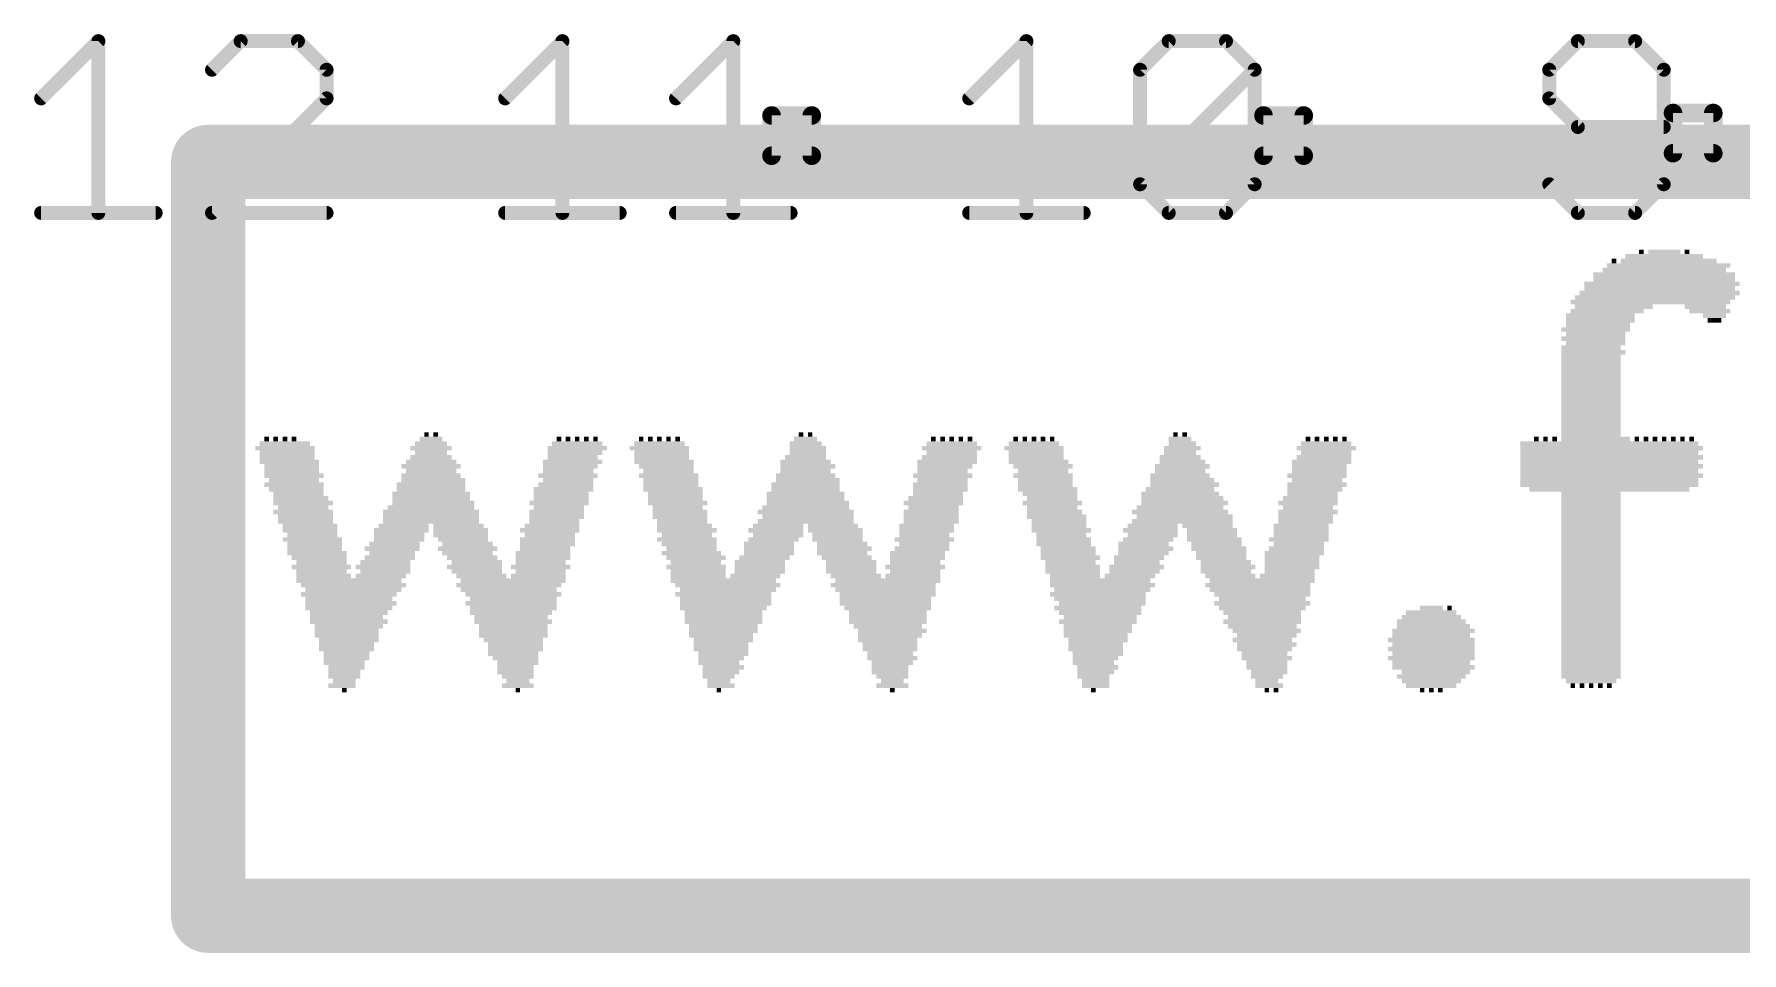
# Model space of a CAD drawing. Extents: x 48.1 to 117, y 21.4 to 75.1.
# Drawn here: x 80.33 to 89.67, y 56.31 to 61.34 of the extents above; entities that cross this region are included whole.
import ezdxf

# ---------------------------------------------------------------- set-up
doc = ezdxf.new("R2010")
doc.units = 0
doc.layers.add('25', color=253, linetype='CONTINUOUS')
doc.layers.add('26', color=253, linetype='CONTINUOUS')

# ---------------------------------------------------------------- blocks, each defined once
blk = doc.blocks.new('RECT')
blk.add_solid([(-0.5, -0.5), (0.5, -0.5), (-0.5, 0.5), (0.5, 0.5)])

msp = doc.modelspace()

# ---------------------------------------------------------------- linework, layer by layer
at = {"layer": '25'}
for points, const_width in [([(80.3656, 60.9902), (80.6791, 61.3037)], 0.0762), ([(80.6791, 61.3037), (80.6791, 60.3631)], 0.0762), ([(81.4579, 61.3037), (81.3011, 61.1469)], 0.0762), ([(81.7714, 61.3037), (81.4579, 61.3037)], 0.0762), ([(81.9282, 61.1469), (81.7714, 61.3037)], 0.0762), ([(82.9056, 60.9902), (83.2191, 61.3037)], 0.0762), ([(83.2191, 61.3037), (83.2191, 60.3631)], 0.0762), ([(83.8411, 60.9902), (84.1547, 61.3037)], 0.0762), ([(84.1547, 61.3037), (84.1547, 60.3631)], 0.0762), ([(85.4456, 60.9902), (85.7591, 61.3037)], 0.0762), ([(85.7591, 61.3037), (85.7591, 60.3631)], 0.0762), ([(86.3811, 61.1469), (86.5379, 61.3037)], 0.0762), ([(86.5379, 61.3037), (86.8514, 61.3037)], 0.0762), ([(86.8514, 61.3037), (87.0082, 61.1469)], 0.0762), ([(88.7774, 61.3037), (88.6206, 61.1469)], 0.0762), ([(89.0909, 61.3037), (88.7774, 61.3037)], 0.0762), ([(89.2477, 61.1469), (89.0909, 61.3037)], 0.0762), ([(81.9282, 60.9902), (81.9282, 61.1469)], 0.0762), ([(86.3811, 60.5199), (86.3811, 61.1469)], 0.0762), ([(86.3811, 60.5199), (87.0082, 61.1469)], 0.0762), ([(87.0082, 61.1469), (87.0082, 60.5199)], 0.0762), ([(88.6206, 61.1469), (88.6206, 60.9902)], 0.0762), ([(89.2477, 60.5199), (89.2477, 61.1469)], 0.0762), ([(81.3011, 60.3631), (81.9282, 60.9902)], 0.0762), ([(84.3637, 60.6762), (84.3637, 60.8965)], 0.1016), ([(84.3637, 60.8965), (84.584, 60.8965)], 0.1016), ([(84.584, 60.8965), (84.584, 60.6762)], 0.1016), ([(87.0566, 60.6762), (87.0566, 60.8965)], 0.1016), ([(87.0566, 60.8965), (87.2769, 60.8965)], 0.1016), ([(87.2769, 60.8965), (87.2769, 60.6762)], 0.1016), ([(88.6206, 60.9902), (88.7774, 60.8334)], 0.0762), ([(89.2983, 60.6899), (89.2983, 60.9102)], 0.1016), ([(89.2983, 60.9102), (89.5187, 60.9102)], 0.1016), ([(89.5187, 60.9102), (89.5187, 60.6899)], 0.1016), ([(88.7774, 60.8334), (89.2477, 60.8334)], 0.0762), ([(84.584, 60.6762), (84.3637, 60.6762)], 0.1016), ([(87.2769, 60.6762), (87.0566, 60.6762)], 0.1016), ([(89.5187, 60.6899), (89.2983, 60.6899)], 0.1016), ([(86.5379, 60.3631), (86.3811, 60.5199)], 0.0762), ([(87.0082, 60.5199), (86.8514, 60.3631)], 0.0762), ([(88.6206, 60.5199), (88.7774, 60.3631)], 0.0762), ([(89.0909, 60.3631), (89.2477, 60.5199)], 0.0762), ([(80.3656, 60.3631), (80.9927, 60.3631)], 0.0762), ([(81.9282, 60.3631), (81.3011, 60.3631)], 0.0762), ([(82.9056, 60.3631), (83.5327, 60.3631)], 0.0762), ([(83.8411, 60.3631), (84.4682, 60.3631)], 0.0762), ([(85.4456, 60.3631), (86.0727, 60.3631)], 0.0762), ([(86.8514, 60.3631), (86.5379, 60.3631)], 0.0762), ([(88.7774, 60.3631), (89.0909, 60.3631)], 0.0762)]:
    msp.add_lwpolyline(points, dxfattribs=dict(at, const_width=const_width))
for points, const_width in [([(80.6982, 61.3037, 1), (80.6601, 61.3037)], 0.0381), ([(80.6926, 61.2902, 1), (80.6657, 61.3172)], 0.0381), ([(81.4579, 61.3228, 1), (81.4579, 61.2847)], 0.0381), ([(81.4714, 61.2902, 1), (81.4444, 61.3172)], 0.0381), ([(81.7849, 61.3172, 1), (81.7579, 61.2902)], 0.0381), ([(81.7714, 61.2847, 1), (81.7714, 61.3228)], 0.0381), ([(83.2382, 61.3037, 1), (83.2001, 61.3037)], 0.0381), ([(83.2326, 61.2902, 1), (83.2057, 61.3172)], 0.0381), ([(84.1737, 61.3037, 1), (84.1356, 61.3037)], 0.0381), ([(84.1681, 61.2902, 1), (84.1412, 61.3172)], 0.0381), ([(85.7782, 61.3037, 1), (85.7401, 61.3037)], 0.0381), ([(85.7726, 61.2902, 1), (85.7457, 61.3172)], 0.0381), ([(86.5379, 61.3228, 1), (86.5379, 61.2847)], 0.0381), ([(86.5514, 61.2902, 1), (86.5244, 61.3172)], 0.0381), ([(86.8649, 61.3172, 1), (86.8379, 61.2902)], 0.0381), ([(86.8514, 61.2847, 1), (86.8514, 61.3228)], 0.0381), ([(88.7774, 61.3228, 1), (88.7774, 61.2847)], 0.0381), ([(88.7908, 61.2902, 1), (88.7639, 61.3172)], 0.0381), ([(89.1044, 61.3172, 1), (89.0774, 61.2902)], 0.0381), ([(89.0909, 61.2847, 1), (89.0909, 61.3228)], 0.0381), ([(81.2876, 61.1604, 1), (81.3146, 61.1335)], 0.0381), ([(81.9472, 61.1469, 1), (81.9091, 61.1469)], 0.0381), ([(81.9147, 61.1335, 1), (81.9417, 61.1604)], 0.0381), ([(86.3676, 61.1604, 1), (86.3946, 61.1335)], 0.0381), ([(86.4002, 61.1469, 1), (86.3621, 61.1469)], 0.0381), ([(87.0272, 61.1469, 1), (86.9891, 61.1469)], 0.0381), ([(87.0217, 61.1335, 1), (86.9947, 61.1604)], 0.0381), ([(86.9947, 61.1335, 1), (87.0217, 61.1604)], 0.0381), ([(88.6071, 61.1604, 1), (88.6341, 61.1335)], 0.0381), ([(88.6397, 61.1469, 1), (88.6016, 61.1469)], 0.0381), ([(89.2667, 61.1469, 1), (89.2286, 61.1469)], 0.0381), ([(89.2342, 61.1335, 1), (89.2611, 61.1604)], 0.0381), ([(80.3521, 61.0036, 1), (80.3791, 60.9767)], 0.0381), ([(81.9091, 60.9902, 1), (81.9472, 60.9902)], 0.0381), ([(81.9417, 60.9767, 1), (81.9147, 61.0036)], 0.0381), ([(82.8921, 61.0036, 1), (82.9191, 60.9767)], 0.0381), ([(83.8276, 61.0036, 1), (83.8546, 60.9767)], 0.0381), ([(84.3891, 60.8965, 1), (84.3383, 60.8965)], 0.0508), ([(84.3637, 60.9219, 1), (84.3637, 60.8711)], 0.0508), ([(84.6094, 60.8965, 1), (84.5586, 60.8965)], 0.0508), ([(84.584, 60.8711, 1), (84.584, 60.9219)], 0.0508), ([(85.4321, 61.0036, 1), (85.4591, 60.9767)], 0.0381), ([(87.082, 60.8965, 1), (87.0312, 60.8965)], 0.0508), ([(87.0566, 60.9219, 1), (87.0566, 60.8711)], 0.0508), ([(87.3023, 60.8965, 1), (87.2515, 60.8965)], 0.0508), ([(87.2769, 60.8711, 1), (87.2769, 60.9219)], 0.0508), ([(88.6341, 61.0036, 1), (88.6071, 60.9767)], 0.0381), ([(88.6016, 60.9902, 1), (88.6397, 60.9902)], 0.0381), ([(89.3237, 60.9102, 1), (89.2729, 60.9102)], 0.0508), ([(89.2983, 60.9356, 1), (89.2983, 60.8848)], 0.0508), ([(89.5441, 60.9102, 1), (89.4933, 60.9102)], 0.0508), ([(89.5187, 60.8848, 1), (89.5187, 60.9356)], 0.0508), ([(88.7774, 60.8525, 1), (88.7774, 60.8144)], 0.0381), ([(88.7639, 60.8199, 1), (88.7908, 60.8469)], 0.0381), ([(89.2477, 60.8144, 1), (89.2477, 60.8525)], 0.0381), ([(84.3637, 60.7016, 1), (84.3637, 60.6508)], 0.0508), ([(84.3383, 60.6762, 1), (84.3891, 60.6762)], 0.0508), ([(84.5586, 60.6762, 1), (84.6094, 60.6762)], 0.0508), ([(84.584, 60.6508, 1), (84.584, 60.7016)], 0.0508), ([(87.0566, 60.7016, 1), (87.0566, 60.6508)], 0.0508), ([(87.0312, 60.6762, 1), (87.082, 60.6762)], 0.0508), ([(87.2515, 60.6762, 1), (87.3023, 60.6762)], 0.0508), ([(87.2769, 60.6508, 1), (87.2769, 60.7016)], 0.0508), ([(89.2983, 60.7153, 1), (89.2983, 60.6645)], 0.0508), ([(89.2729, 60.6899, 1), (89.3237, 60.6899)], 0.0508), ([(89.4933, 60.6899, 1), (89.5441, 60.6899)], 0.0508), ([(89.5187, 60.6645, 1), (89.5187, 60.7153)], 0.0508), ([(86.3946, 60.5333, 1), (86.3676, 60.5064)], 0.0381), ([(86.3676, 60.5333, 1), (86.3946, 60.5064)], 0.0381), ([(86.3621, 60.5199, 1), (86.4002, 60.5199)], 0.0381), ([(86.9891, 60.5199, 1), (87.0272, 60.5199)], 0.0381), ([(87.0217, 60.5064, 1), (86.9947, 60.5333)], 0.0381), ([(88.6341, 60.5333, 1), (88.6071, 60.5064)], 0.0381), ([(89.2286, 60.5199, 1), (89.2667, 60.5199)], 0.0381), ([(89.2611, 60.5064, 1), (89.2342, 60.5333)], 0.0381), ([(80.3656, 60.3822, 1), (80.3656, 60.3441)], 0.0381), ([(80.9927, 60.3441, 1), (80.9927, 60.3822)], 0.0381), ([(81.3011, 60.3822, 1), (81.3011, 60.3441)], 0.0381), ([(81.2876, 60.3766, 1), (81.3146, 60.3496)], 0.0381), ([(81.9282, 60.3441, 1), (81.9282, 60.3822)], 0.0381), ([(82.9056, 60.3822, 1), (82.9056, 60.3441)], 0.0381), ([(83.5327, 60.3441, 1), (83.5327, 60.3822)], 0.0381), ([(83.8411, 60.3822, 1), (83.8411, 60.3441)], 0.0381), ([(84.4682, 60.3441, 1), (84.4682, 60.3822)], 0.0381), ([(85.4456, 60.3822, 1), (85.4456, 60.3441)], 0.0381), ([(86.0727, 60.3441, 1), (86.0727, 60.3822)], 0.0381), ([(86.5379, 60.3822, 1), (86.5379, 60.3441)], 0.0381), ([(86.5244, 60.3496, 1), (86.5514, 60.3766)], 0.0381), ([(86.8379, 60.3766, 1), (86.8649, 60.3496)], 0.0381), ([(86.8514, 60.3441, 1), (86.8514, 60.3822)], 0.0381), ([(88.7774, 60.3822, 1), (88.7774, 60.3441)], 0.0381), ([(88.7639, 60.3496, 1), (88.7908, 60.3766)], 0.0381), ([(89.0774, 60.3766, 1), (89.1044, 60.3496)], 0.0381), ([(89.0909, 60.3441, 1), (89.0909, 60.3822)], 0.0381), ([(80.6601, 60.3631, 1), (80.6982, 60.3631)], 0.0381), ([(83.2001, 60.3631, 1), (83.2382, 60.3631)], 0.0381), ([(84.1356, 60.3631, 1), (84.1737, 60.3631)], 0.0381), ([(85.7401, 60.3631, 1), (85.7782, 60.3631)], 0.0381)]:
    msp.add_lwpolyline(points, format="xyb", dxfattribs=dict(at, const_width=const_width))
at = {"layer": '26', "const_width": 0.4064}
for points in [[(81.28, 60.6425), (81.28, 56.515)], [(99.06, 60.6425), (81.28, 60.6425)], [(81.28, 56.515), (99.06, 56.515)]]:
    msp.add_lwpolyline(points, dxfattribs=at)
at = {"layer": '26', "const_width": 0.2032}
for points in [[(81.3816, 60.6425, 1), (81.1784, 60.6425)], [(81.28, 60.7441, 1), (81.28, 60.5409)], [(81.28, 56.6166, 1), (81.28, 56.4134)], [(81.1784, 56.515, 1), (81.3816, 56.515)]]:
    msp.add_lwpolyline(points, format="xyb", dxfattribs=at)

# ---------------------------------------------------------------- block references
at = {"layer": '25', "yscale": 0.025}
for p, xscale in [((88.975, 60.1), 0.025), ((89.275, 60.1), 0.525), ((89.25, 60.125), 0.425), ((89.125, 60.15), 0.025), ((89.25, 60.15), 0.175), ((89.375, 60.15), 0.025), ((89.25, 60.025), 0.775), ((89.25, 60), 0.775), ((89.25, 60.05), 0.675), ((89.275, 60.075), 0.675), ((89.225, 59.925), 0.875), ((89.2375, 59.975), 0.85), ((89.225, 59.95), 0.825), ((89.175, 59.875), 0.875), ((88.9375, 59.825), 0.4), ((89.2, 59.9), 0.875), ((88.975, 59.85), 0.425), ((89.475, 59.85), 0.225), ((89.5, 59.825), 0.225), ((88.875, 59.725), 0.375), ((88.9, 59.8), 0.375), ((88.9, 59.775), 0.375), ((88.8875, 59.75), 0.35), ((89.525, 59.8), 0.125), ((89.525, 59.775), 0.075), ((88.8625, 59.675), 0.35), ((88.85, 59.625), 0.325), ((88.875, 59.7), 0.325), ((88.875, 59.65), 0.325), ((88.8625, 59.6), 0.35), ((88.85, 59.575), 0.325), ((88.85, 59.55), 0.325), ((88.85, 59.525), 0.325), ((88.85, 59.5), 0.325), ((88.85, 59.475), 0.325), ((88.85, 59.45), 0.325), ((88.85, 59.425), 0.325), ((88.85, 59.4), 0.325), ((88.85, 59.375), 0.325), ((88.85, 59.35), 0.325), ((88.85, 59.325), 0.325), ((88.85, 59.3), 0.325), ((88.85, 59.275), 0.325), ((88.85, 59.25), 0.325), ((88.85, 59.225), 0.325), ((88.85, 59.2), 0.325), ((88.85, 59.175), 0.325), ((81.7, 59.075), 0.325), ((81.7, 59.1), 0.275), ((81.6, 59.125), 0.025), ((81.65, 59.125), 0.025), ((81.7, 59.125), 0.025), ((81.75, 59.125), 0.025), ((82.5, 59.075), 0.225), ((82.5, 59.1), 0.175), ((82.5, 59.125), 0.125), ((82.475, 59.15), 0.025), ((82.525, 59.15), 0.025), ((83.3, 59.075), 0.325), ((83.3, 59.1), 0.275), ((83.2, 59.125), 0.025), ((83.25, 59.125), 0.025), ((83.3, 59.125), 0.025), ((83.35, 59.125), 0.025), ((83.4, 59.125), 0.025), ((83.75, 59.075), 0.325), ((83.75, 59.1), 0.275), ((83.65, 59.125), 0.025), ((83.7, 59.125), 0.025), ((83.75, 59.125), 0.025), ((83.8, 59.125), 0.025), ((83.85, 59.125), 0.025), ((84.55, 59.1), 0.175), ((84.5625, 59.075), 0.2), ((84.55, 59.125), 0.125), ((84.525, 59.15), 0.025), ((84.575, 59.15), 0.025), ((85.35, 59.075), 0.325), ((85.35, 59.1), 0.275), ((85.25, 59.125), 0.025), ((85.3, 59.125), 0.025), ((85.35, 59.125), 0.025), ((85.4, 59.125), 0.025), ((85.45, 59.125), 0.025), ((85.8, 59.075), 0.325), ((85.8, 59.1), 0.275), ((85.7, 59.125), 0.025), ((85.75, 59.125), 0.025), ((85.8, 59.125), 0.025), ((85.85, 59.125), 0.025), ((85.9, 59.125), 0.025), ((86.6125, 59.075), 0.2), ((86.6, 59.125), 0.125), ((86.6125, 59.1), 0.15), ((86.575, 59.15), 0.025), ((86.625, 59.15), 0.025), ((87.4, 59.075), 0.325), ((87.4, 59.1), 0.275), ((87.3, 59.125), 0.025), ((87.35, 59.125), 0.025), ((87.4, 59.125), 0.025), ((87.45, 59.125), 0.025), ((87.5, 59.125), 0.025), ((88.95, 59.1), 0.975), ((88.55, 59.125), 0.025), ((88.6, 59.125), 0.025), ((88.65, 59.125), 0.025), ((88.85, 59.15), 0.325), ((88.875, 59.125), 0.375), ((89.1, 59.125), 0.025), ((89.15, 59.125), 0.025), ((89.2, 59.125), 0.025), ((89.25, 59.125), 0.025), ((89.3, 59.125), 0.025), ((89.35, 59.125), 0.025), ((89.4, 59.125), 0.025), ((81.7125, 59.05), 0.3), ((81.7125, 59.025), 0.3), ((81.725, 59), 0.325), ((81.7375, 58.975), 0.3), ((82.5, 58.975), 0.325), ((82.5, 59), 0.275), ((82.5, 59.025), 0.225), ((82.5, 59.05), 0.175), ((83.275, 59), 0.325), ((83.2625, 58.975), 0.3), ((83.2875, 59.05), 0.3), ((83.275, 59.025), 0.275), ((83.7625, 59.05), 0.3), ((83.7625, 59.025), 0.3), ((83.775, 59), 0.325), ((83.7875, 58.975), 0.3), ((84.55, 59), 0.275), ((84.5625, 58.975), 0.3), ((84.55, 59.025), 0.225), ((84.5625, 59.05), 0.2), ((85.325, 59), 0.325), ((85.3125, 58.975), 0.3), ((85.3375, 59.025), 0.3), ((85.35, 59.05), 0.275), ((85.8125, 59.05), 0.3), ((85.8125, 59.025), 0.3), ((85.825, 59), 0.325), ((85.85, 58.975), 0.325), ((86.6125, 58.975), 0.3), ((86.6, 59.025), 0.225), ((86.6125, 59), 0.25), ((86.6, 59.05), 0.175), ((87.375, 59), 0.325), ((87.3625, 58.975), 0.3), ((87.3875, 59.025), 0.3), ((87.4, 59.05), 0.275), ((88.95, 59.05), 0.975), ((88.95, 59), 0.975), ((81.7375, 58.95), 0.3), ((81.75, 58.925), 0.325), ((81.75, 58.9), 0.275), ((82.5, 58.925), 0.325), ((82.5125, 58.9), 0.35), ((82.5, 58.95), 0.275), ((83.25, 58.925), 0.325), ((83.25, 58.95), 0.275), ((83.25, 58.9), 0.275), ((83.8, 58.925), 0.325), ((83.8, 58.95), 0.275), ((83.8125, 58.9), 0.3), ((84.55, 58.925), 0.325), ((84.5625, 58.9), 0.35), ((84.55, 58.95), 0.275), ((85.3, 58.925), 0.325), ((85.3, 58.95), 0.275), ((85.3, 58.9), 0.275), ((85.85, 58.925), 0.325), ((85.85, 58.95), 0.275), ((85.8625, 58.9), 0.3), ((86.6, 58.925), 0.325), ((86.6125, 58.9), 0.35), ((86.6, 58.95), 0.275), ((87.35, 58.925), 0.325), ((87.3625, 58.95), 0.3), ((87.35, 58.9), 0.275), ((88.95, 58.95), 0.975), ((88.95, 58.9), 0.975), ((81.75, 58.875), 0.325), ((81.7625, 58.85), 0.3), ((81.775, 58.825), 0.275), ((81.7875, 58.8), 0.3), ((82.5, 58.825), 0.425), ((82.5, 58.8), 0.425), ((82.5, 58.875), 0.375), ((82.5, 58.85), 0.375), ((83.225, 58.85), 0.325), ((83.2125, 58.825), 0.3), ((83.2125, 58.8), 0.3), ((83.2375, 58.875), 0.3), ((83.8125, 58.875), 0.3), ((83.825, 58.85), 0.325), ((83.8375, 58.825), 0.3), ((83.8375, 58.8), 0.3), ((84.55, 58.825), 0.425), ((84.55, 58.8), 0.425), ((84.55, 58.875), 0.375), ((84.55, 58.85), 0.375), ((85.2625, 58.8), 0.3), ((85.2875, 58.875), 0.3), ((85.2875, 58.85), 0.3), ((85.275, 58.825), 0.275), ((85.8625, 58.875), 0.3), ((85.875, 58.85), 0.325), ((85.8875, 58.825), 0.3), ((85.9, 58.8), 0.275), ((86.6, 58.825), 0.425), ((86.6125, 58.8), 0.45), ((86.6, 58.85), 0.375), ((86.625, 58.875), 0.375), ((87.3125, 58.8), 0.3), ((87.35, 58.875), 0.325), ((87.3375, 58.85), 0.3), ((87.325, 58.825), 0.275), ((88.95, 58.875), 0.975), ((88.95, 58.85), 0.875), ((88.85, 58.825), 0.325), ((88.85, 58.8), 0.325), ((81.8, 58.775), 0.325), ((81.8, 58.725), 0.325), ((81.8, 58.75), 0.275), ((81.8125, 58.7), 0.3), ((82.5, 58.725), 0.525), ((82.5, 58.7), 0.525), ((82.5, 58.75), 0.475), ((82.5125, 58.775), 0.45), ((83.2, 58.775), 0.325), ((83.1875, 58.725), 0.3), ((83.1875, 58.7), 0.3), ((83.2, 58.75), 0.275), ((83.85, 58.775), 0.325), ((83.85, 58.75), 0.275), ((83.8625, 58.725), 0.3), ((83.8625, 58.7), 0.3), ((84.55, 58.725), 0.525), ((84.55, 58.75), 0.475), ((84.5625, 58.7), 0.5), ((84.5625, 58.775), 0.45), ((85.25, 58.775), 0.325), ((85.2375, 58.725), 0.3), ((85.2375, 58.7), 0.3), ((85.25, 58.75), 0.275), ((85.9, 58.775), 0.325), ((85.9, 58.75), 0.275), ((85.9125, 58.725), 0.3), ((85.925, 58.7), 0.325), ((86.6, 58.725), 0.525), ((86.6, 58.75), 0.475), ((86.625, 58.7), 0.525), ((86.625, 58.775), 0.475), ((87.3, 58.775), 0.325), ((87.3, 58.725), 0.325), ((87.2875, 58.7), 0.3), ((87.3, 58.75), 0.275), ((88.85, 58.775), 0.325), ((88.85, 58.75), 0.325), ((88.85, 58.725), 0.325), ((88.85, 58.7), 0.325), ((81.8125, 58.675), 0.3), ((81.8375, 58.65), 0.3), ((81.8375, 58.625), 0.3), ((81.85, 58.6), 0.275), ((82.3375, 58.625), 0.3), ((82.325, 58.6), 0.275), ((82.35, 58.65), 0.275), ((82.5, 58.675), 0.525), ((82.65, 58.65), 0.275), ((82.6625, 58.625), 0.3), ((82.6625, 58.6), 0.3), ((83.15, 58.625), 0.325), ((83.1625, 58.65), 0.3), ((83.15, 58.6), 0.275), ((83.175, 58.675), 0.275), ((83.875, 58.675), 0.275), ((83.8875, 58.65), 0.3), ((83.9, 58.625), 0.325), ((83.9, 58.6), 0.275), ((84.3875, 58.625), 0.3), ((84.4, 58.65), 0.275), ((84.4, 58.6), 0.275), ((84.55, 58.675), 0.525), ((84.7, 58.65), 0.275), ((84.7125, 58.625), 0.3), ((84.725, 58.6), 0.275), ((85.2125, 58.65), 0.3), ((85.2125, 58.625), 0.3), ((85.2, 58.6), 0.275), ((85.2375, 58.675), 0.3), ((85.9375, 58.675), 0.3), ((85.9375, 58.65), 0.3), ((85.95, 58.625), 0.325), ((85.95, 58.6), 0.275), ((86.4375, 58.625), 0.3), ((86.45, 58.65), 0.275), ((86.45, 58.6), 0.275), ((86.6125, 58.675), 0.55), ((86.75, 58.65), 0.275), ((86.775, 58.625), 0.275), ((86.775, 58.6), 0.275), ((87.2625, 58.65), 0.3), ((87.2625, 58.625), 0.3), ((87.2625, 58.6), 0.3), ((87.2875, 58.675), 0.3), ((88.85, 58.675), 0.325), ((88.85, 58.65), 0.325), ((88.85, 58.625), 0.325), ((88.85, 58.6), 0.325), ((81.85, 58.575), 0.325), ((81.8625, 58.55), 0.3), ((81.8625, 58.525), 0.3), ((82.2875, 58.525), 0.3), ((82.3, 58.55), 0.275), ((82.325, 58.575), 0.275), ((82.675, 58.575), 0.275), ((82.7, 58.525), 0.325), ((82.7, 58.55), 0.275), ((83.1375, 58.575), 0.3), ((83.1375, 58.55), 0.3), ((83.125, 58.525), 0.275), ((83.9, 58.575), 0.325), ((83.9125, 58.55), 0.3), ((83.925, 58.525), 0.275), ((84.35, 58.55), 0.275), ((84.35, 58.525), 0.275), ((84.375, 58.575), 0.275), ((84.725, 58.575), 0.275), ((84.75, 58.55), 0.275), ((84.7625, 58.525), 0.3), ((85.2, 58.575), 0.325), ((85.1875, 58.525), 0.3), ((85.2, 58.55), 0.275), ((85.9625, 58.575), 0.3), ((85.9625, 58.55), 0.3), ((85.9875, 58.525), 0.3), ((86.4, 58.55), 0.275), ((86.4125, 58.525), 0.3), ((86.425, 58.575), 0.275), ((86.7875, 58.575), 0.3), ((86.8, 58.55), 0.275), ((86.8125, 58.525), 0.3), ((87.25, 58.575), 0.325), ((87.2375, 58.525), 0.3), ((87.25, 58.55), 0.275), ((88.85, 58.575), 0.325), ((88.85, 58.55), 0.325), ((88.85, 58.525), 0.325), ((81.875, 58.5), 0.325), ((81.8875, 58.475), 0.3), ((81.9, 58.425), 0.325), ((81.9, 58.45), 0.275), ((82.2375, 58.425), 0.3), ((82.25, 58.45), 0.275), ((82.275, 58.475), 0.275), ((82.2875, 58.5), 0.25), ((82.7, 58.5), 0.275), ((82.725, 58.475), 0.275), ((82.7375, 58.425), 0.3), ((82.75, 58.45), 0.275), ((83.1, 58.425), 0.325), ((83.1125, 58.5), 0.3), ((83.1125, 58.475), 0.3), ((83.1, 58.45), 0.275), ((83.925, 58.5), 0.325), ((83.95, 58.475), 0.325), ((83.95, 58.425), 0.325), ((83.95, 58.45), 0.275), ((84.3, 58.45), 0.275), ((84.3, 58.425), 0.275), ((84.325, 58.475), 0.275), ((84.35, 58.5), 0.275), ((84.75, 58.5), 0.275), ((84.775, 58.475), 0.275), ((84.8, 58.45), 0.275), ((84.8, 58.425), 0.275), ((85.15, 58.425), 0.325), ((85.1625, 58.5), 0.3), ((85.1625, 58.475), 0.3), ((85.15, 58.45), 0.275), ((85.9875, 58.5), 0.3), ((86, 58.475), 0.325), ((86, 58.45), 0.275), ((86.0125, 58.425), 0.3), ((86.3625, 58.425), 0.3), ((86.375, 58.475), 0.275), ((86.3625, 58.45), 0.25), ((86.4, 58.5), 0.275), ((86.825, 58.5), 0.275), ((86.825, 58.475), 0.275), ((86.85, 58.45), 0.275), ((86.8625, 58.425), 0.3), ((87.225, 58.5), 0.325), ((87.2125, 58.475), 0.3), ((87.2125, 58.45), 0.3), ((87.2125, 58.425), 0.3), ((88.85, 58.5), 0.325), ((88.85, 58.475), 0.325), ((88.85, 58.45), 0.325), ((88.85, 58.425), 0.325), ((81.9, 58.4), 0.275), ((81.9125, 58.375), 0.3), ((82.05, 58.35), 0.575), ((82.075, 58.325), 0.575), ((82.225, 58.375), 0.275), ((82.25, 58.4), 0.275), ((82.75, 58.4), 0.275), ((82.775, 58.375), 0.275), ((82.925, 58.325), 0.575), ((82.95, 58.35), 0.575), ((83.0875, 58.375), 0.3), ((83.1, 58.4), 0.275), ((83.9625, 58.4), 0.3), ((83.9625, 58.375), 0.3), ((84.1, 58.35), 0.575), ((84.125, 58.325), 0.575), ((84.275, 58.375), 0.275), ((84.3, 58.4), 0.275), ((84.8, 58.4), 0.275), ((84.825, 58.375), 0.275), ((84.975, 58.325), 0.575), ((85, 58.35), 0.575), ((85.1375, 58.375), 0.3), ((85.15, 58.4), 0.275), ((86.0125, 58.4), 0.3), ((86.025, 58.375), 0.275), ((86.1625, 58.35), 0.55), ((86.175, 58.325), 0.575), ((86.325, 58.375), 0.275), ((86.35, 58.4), 0.275), ((86.85, 58.4), 0.275), ((86.875, 58.375), 0.275), ((87.025, 58.325), 0.575), ((87.05, 58.35), 0.575), ((87.1875, 58.375), 0.3), ((87.2, 58.4), 0.275), ((88.85, 58.4), 0.325), ((88.85, 58.375), 0.325), ((88.85, 58.35), 0.325), ((88.85, 58.325), 0.325), ((82.05, 58.275), 0.525), ((82.075, 58.3), 0.525), ((82.05, 58.25), 0.475), ((82.0625, 58.225), 0.5), ((82.925, 58.3), 0.525), ((82.95, 58.275), 0.525), ((82.9375, 58.225), 0.5), ((82.95, 58.25), 0.475), ((84.1, 58.275), 0.525), ((84.125, 58.3), 0.525), ((84.1125, 58.25), 0.5), ((84.1125, 58.225), 0.5), ((84.9875, 58.3), 0.55), ((85, 58.275), 0.525), ((84.9875, 58.25), 0.5), ((84.9875, 58.225), 0.5), ((86.15, 58.275), 0.525), ((86.175, 58.3), 0.525), ((86.1625, 58.25), 0.5), ((86.175, 58.225), 0.475), ((87.0375, 58.3), 0.55), ((87.05, 58.275), 0.525), ((87.05, 58.225), 0.525), ((87.05, 58.25), 0.475), ((88.85, 58.3), 0.325), ((88.85, 58.275), 0.325), ((88.85, 58.25), 0.325), ((88.85, 58.225), 0.325), ((82.05, 58.2), 0.475), ((82.05, 58.175), 0.425), ((82.0375, 58.15), 0.4), ((82.95, 58.2), 0.475), ((82.9375, 58.175), 0.45), ((82.9375, 58.15), 0.4), ((84.1, 58.2), 0.475), ((84.1, 58.175), 0.425), ((84.1, 58.15), 0.425), ((85, 58.2), 0.475), ((85, 58.175), 0.425), ((85, 58.15), 0.425), ((86.15, 58.2), 0.475), ((86.1625, 58.175), 0.45), ((86.1625, 58.15), 0.4), ((87.05, 58.2), 0.475), ((87.05, 58.175), 0.425), ((87.0625, 58.15), 0.4), ((87.975, 58.15), 0.325), ((87.975, 58.175), 0.275), ((87.975, 58.2), 0.125), ((88.075, 58.2), 0.025), ((88.85, 58.2), 0.325), ((88.85, 58.175), 0.325), ((88.85, 58.15), 0.325), ((82.05, 58.125), 0.425), ((82.05, 58.1), 0.375), ((82.0375, 58.075), 0.35), ((82.0375, 58.05), 0.35), ((82.95, 58.125), 0.425), ((82.95, 58.1), 0.375), ((82.95, 58.075), 0.375), ((82.95, 58.05), 0.375), ((84.1, 58.125), 0.425), ((84.1, 58.1), 0.375), ((84.1, 58.075), 0.375), ((84.0875, 58.05), 0.35), ((85, 58.125), 0.425), ((85, 58.1), 0.375), ((85.025, 58.075), 0.375), ((85.0125, 58.05), 0.35), ((86.15, 58.125), 0.425), ((86.15, 58.1), 0.375), ((86.15, 58.075), 0.375), ((86.1375, 58.05), 0.35), ((87.05, 58.125), 0.425), ((87.05, 58.1), 0.375), ((87.075, 58.075), 0.375), ((87.075, 58.05), 0.325), ((87.9875, 58.075), 0.45), ((87.975, 58.05), 0.425), ((87.975, 58.125), 0.375), ((87.9875, 58.1), 0.4), ((88.85, 58.125), 0.325), ((88.85, 58.1), 0.325), ((88.85, 58.075), 0.325), ((88.85, 58.05), 0.325), ((82.05, 58.025), 0.325), ((82.0375, 58), 0.3), ((82.0375, 57.975), 0.3), ((82.0375, 57.95), 0.25), ((82.95, 58.025), 0.325), ((82.9625, 58), 0.3), ((82.9625, 57.975), 0.3), ((82.95, 57.95), 0.275), ((84.1, 58.025), 0.325), ((84.0875, 58), 0.3), ((84.0875, 57.975), 0.3), ((84.1, 57.95), 0.275), ((85, 58.025), 0.325), ((85.0125, 58), 0.3), ((85.0125, 57.975), 0.3), ((85.0125, 57.95), 0.25), ((86.15, 58.025), 0.325), ((86.1375, 58), 0.3), ((86.1375, 57.975), 0.3), ((86.15, 57.95), 0.275), ((87.05, 58.025), 0.325), ((87.075, 58), 0.325), ((87.0625, 57.975), 0.3), ((87.0625, 57.95), 0.25), ((87.975, 58.025), 0.475), ((87.975, 57.975), 0.475), ((87.9875, 58), 0.45), ((87.9875, 57.95), 0.45), ((88.85, 58.025), 0.325), ((88.85, 58), 0.325), ((88.85, 57.975), 0.325), ((88.85, 57.95), 0.325), ((82.0375, 57.925), 0.25), ((82.025, 57.9), 0.225), ((82.0375, 57.875), 0.2), ((82.025, 57.85), 0.175), ((82.9625, 57.925), 0.25), ((82.975, 57.9), 0.225), ((82.9625, 57.875), 0.2), ((82.9625, 57.85), 0.2), ((84.0875, 57.925), 0.25), ((84.075, 57.9), 0.225), ((84.1, 57.875), 0.225), ((84.0875, 57.85), 0.2), ((85.025, 57.925), 0.275), ((85.025, 57.9), 0.225), ((85.0125, 57.875), 0.2), ((85.0125, 57.85), 0.2), ((86.1375, 57.925), 0.25), ((86.125, 57.9), 0.225), ((86.15, 57.875), 0.225), ((86.1375, 57.85), 0.2), ((87.075, 57.925), 0.275), ((87.075, 57.9), 0.225), ((87.075, 57.875), 0.225), ((87.0875, 57.85), 0.2), ((87.975, 57.925), 0.475), ((87.975, 57.9), 0.425), ((87.9875, 57.875), 0.45), ((88, 57.85), 0.375), ((88.85, 57.925), 0.325), ((88.85, 57.9), 0.325), ((88.85, 57.875), 0.325), ((88.85, 57.85), 0.325), ((82.025, 57.825), 0.175), ((82.0125, 57.775), 0.15), ((82.025, 57.8), 0.125), ((82.975, 57.825), 0.175), ((82.975, 57.775), 0.175), ((82.975, 57.8), 0.125), ((84.075, 57.825), 0.175), ((84.075, 57.8), 0.125), ((84.0875, 57.775), 0.15), ((85.025, 57.825), 0.175), ((85.025, 57.775), 0.175), ((85.025, 57.8), 0.125), ((86.125, 57.825), 0.175), ((86.1375, 57.8), 0.15), ((86.1375, 57.775), 0.15), ((87.075, 57.825), 0.175), ((87.075, 57.8), 0.125), ((87.0875, 57.775), 0.15), ((87.975, 57.825), 0.375), ((87.975, 57.8), 0.325), ((87.975, 57.775), 0.275), ((88.85, 57.825), 0.325), ((88.85, 57.8), 0.275), ((88.75, 57.775), 0.025), ((88.8, 57.775), 0.025), ((88.85, 57.775), 0.025), ((88.9, 57.775), 0.025), ((88.95, 57.775), 0.025), ((82.025, 57.75), 0.025), ((82.975, 57.75), 0.025), ((84.075, 57.75), 0.025), ((85.025, 57.75), 0.025), ((86.125, 57.75), 0.025), ((87.075, 57.75), 0.025), ((87.125, 57.75), 0.025), ((87.925, 57.75), 0.025), ((87.975, 57.75), 0.025), ((88.025, 57.75), 0.025)]:
    msp.add_blockref('RECT', p, dxfattribs=dict(at, xscale=xscale))
for p in [(88.9625, 59.075), (88.9625, 59.025), (88.9625, 58.975), (88.9625, 58.925)]:
    msp.add_blockref('RECT', p, dxfattribs=at)

doc.saveas('drawing.dxf')
